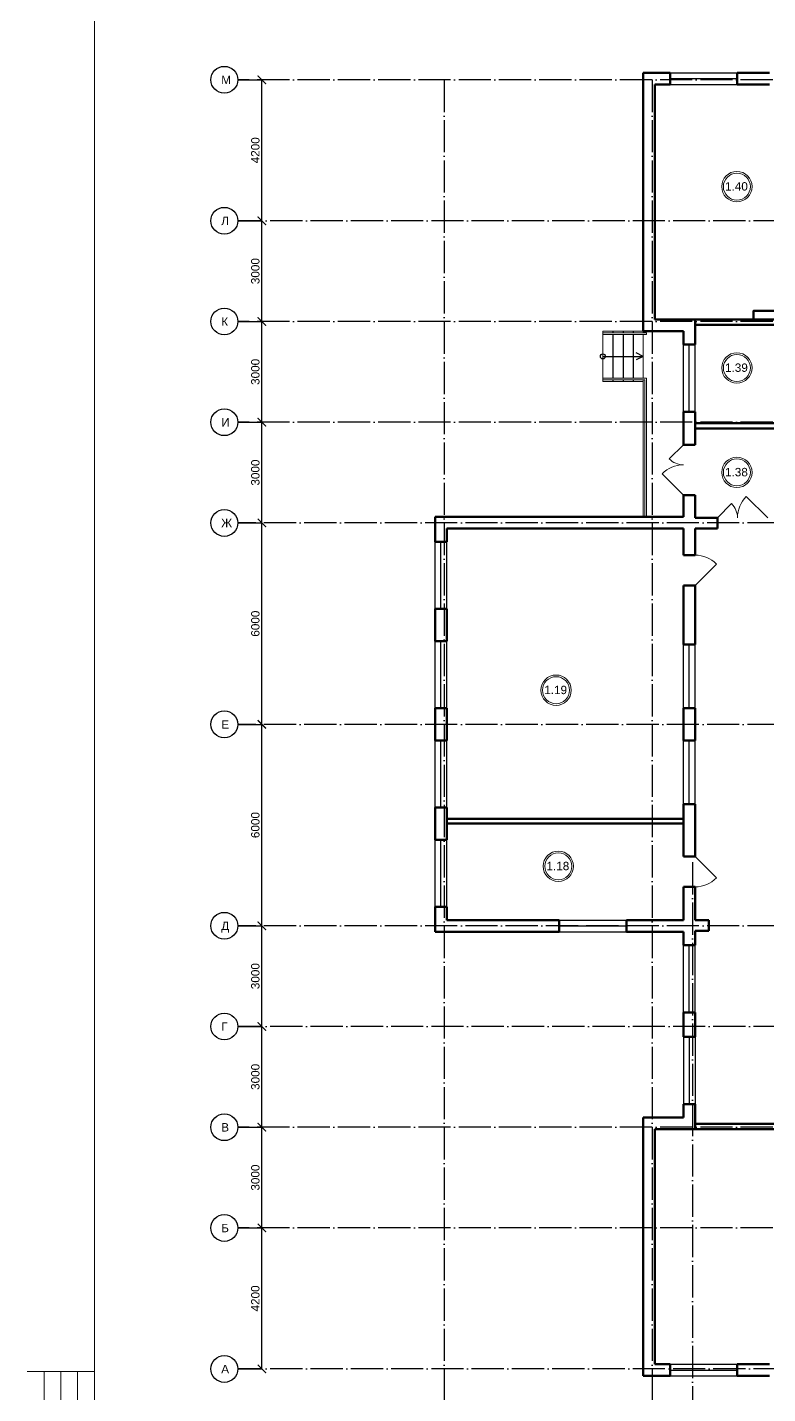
# Model space of a CAD drawing. Header units: millimetres. Extents: x 1982 to 10001982, y -1005230 to 4320529.
# Drawn here: x 2200547 to 2222605, y 1275593 to 1316293 of the extents above; entities that cross this region are included whole.
import ezdxf
from ezdxf.enums import TextEntityAlignment as Align

# ---------------------------------------------------------------- set-up
doc = ezdxf.new("R2010")
doc.units = ezdxf.units.MM
doc.linetypes.add('ACAD_ISO04W100', pattern=[30, 24, -3, 0, -3])
for name, color, linetype, lineweight in [('Level 50', 7, 'Continuous', 0), ('Level 63', 7, 'Continuous', 0), ('Двери', 250, 'Continuous', 5), ('Стены', 7, 'Continuous', 50)]:
    doc.layers.add(name, color=color, linetype=linetype, lineweight=lineweight)
for name, color, linetype in [('Окна', 127, 'Continuous'), ('Оси', 30, 'Continuous'), ('Осн надпись', 7, 'Continuous'), ('размеры оси', 163, 'Continuous')]:
    doc.layers.add(name, color=color, linetype=linetype)
doc.styles.get("Standard").update_dxf_attribs({"font": 'arial.ttf'})
doc.styles.add('Style-Arial', font='arial.ttf')
doc.dimstyles.new('100', dxfattribs={"dimtxt": 250, "dimasz": 250, "dimexe": 1.25, "dimexo": 0.625, "dimgap": 65, "dimtad": 1, "dimtxsty": 'Standard', "dimblk": 'ARCHTICK', "dimcen": 250, "dimadec": 0, "dimazin": 0, "dimtfac": 1, "dimtmove": 0, "dimatfit": 3, "dimldrblk": 'ARCHTICK', "dimfxl": 1, "dimarcsym": 0})

# ---------------------------------------------------------------- blocks, each defined once
blk = doc.blocks.new('_ArchTick')
at = {"color": 0, "linetype": 'ByBlock', "const_width": 0.15}
blk.add_lwpolyline([(-0.5, -0.5), (0.5, 0.5)], dxfattribs=at)
blk = doc.blocks.new('*D39')
at = {"layer": 'Defpoints', "color": 0, "lineweight": 0, "transparency": 16777216}
for p in [(2206816, 1280530), (2207534, 1280530), (2206816, 1276330)]:
    blk.add_point(p, dxfattribs=at)
at = {"layer": 'размеры оси', "color": 0, "lineweight": -2, "transparency": 16777216}
for p, q in [((2206816, 1280530), (2207535, 1280530)), ((2207534, 1276330), (2207534, 1280530)), ((2206816, 1276330), (2207535, 1276330))]:
    blk.add_line(p, q, dxfattribs=at)
at = {"layer": 'размеры оси', "color": 0, "lineweight": -2, "transparency": 16777216, "xscale": 250, "yscale": 250, "zscale": 250}
for p, rotation in [((2207534, 1280530), 90), ((2207534, 1276330), 270)]:
    blk.add_blockref('_ArchTick', p, dxfattribs=dict(at, rotation=rotation))
at = {"layer": 'размеры оси', "color": 0, "transparency": 16777216, "insert": (2207341, 1278430), "char_height": 250, "attachment_point": 5, "rotation": 90}
blk.add_mtext('4200', dxfattribs=at)
blk = doc.blocks.new('*D40')
at = {"layer": 'Defpoints', "color": 0, "lineweight": 0, "transparency": 16777216}
for p in [(2206816, 1283530), (2207534, 1283530), (2206816, 1280530)]:
    blk.add_point(p, dxfattribs=at)
at = {"layer": 'размеры оси', "color": 0, "lineweight": -2, "transparency": 16777216}
for p, q in [((2206816, 1283530), (2207535, 1283530)), ((2207534, 1280530), (2207534, 1283530)), ((2206816, 1280530), (2207535, 1280530))]:
    blk.add_line(p, q, dxfattribs=at)
at = {"layer": 'размеры оси', "color": 0, "lineweight": -2, "transparency": 16777216, "xscale": 250, "yscale": 250, "zscale": 250}
for p, rotation in [((2207534, 1283530), 90), ((2207534, 1280530), 270)]:
    blk.add_blockref('_ArchTick', p, dxfattribs=dict(at, rotation=rotation))
at = {"layer": 'размеры оси', "color": 0, "transparency": 16777216, "insert": (2207341, 1282030), "char_height": 250, "attachment_point": 5, "rotation": 90}
blk.add_mtext('3000', dxfattribs=at)
blk = doc.blocks.new('*D41')
at = {"layer": 'Defpoints', "color": 0, "lineweight": 0, "transparency": 16777216}
for p in [(2206816, 1286530), (2207534, 1286530), (2206816, 1283530)]:
    blk.add_point(p, dxfattribs=at)
at = {"layer": 'размеры оси', "color": 0, "lineweight": -2, "transparency": 16777216}
for p, q in [((2206816, 1286530), (2207535, 1286530)), ((2207534, 1283530), (2207534, 1286530)), ((2206816, 1283530), (2207535, 1283530))]:
    blk.add_line(p, q, dxfattribs=at)
at = {"layer": 'размеры оси', "color": 0, "lineweight": -2, "transparency": 16777216, "xscale": 250, "yscale": 250, "zscale": 250}
for p, rotation in [((2207534, 1286530), 90), ((2207534, 1283530), 270)]:
    blk.add_blockref('_ArchTick', p, dxfattribs=dict(at, rotation=rotation))
at = {"layer": 'размеры оси', "color": 0, "transparency": 16777216, "insert": (2207341, 1285030), "char_height": 250, "attachment_point": 5, "rotation": 90}
blk.add_mtext('3000', dxfattribs=at)
blk = doc.blocks.new('*D42')
at = {"layer": 'Defpoints', "color": 0, "lineweight": 0, "transparency": 16777216}
for p in [(2206816, 1289530), (2207534, 1289530), (2206816, 1286530)]:
    blk.add_point(p, dxfattribs=at)
at = {"layer": 'размеры оси', "color": 0, "lineweight": -2, "transparency": 16777216}
for p, q in [((2206816, 1289530), (2207535, 1289530)), ((2207534, 1286530), (2207534, 1289530)), ((2206816, 1286530), (2207535, 1286530))]:
    blk.add_line(p, q, dxfattribs=at)
at = {"layer": 'размеры оси', "color": 0, "lineweight": -2, "transparency": 16777216, "xscale": 250, "yscale": 250, "zscale": 250}
for p, rotation in [((2207534, 1289530), 90), ((2207534, 1286530), 270)]:
    blk.add_blockref('_ArchTick', p, dxfattribs=dict(at, rotation=rotation))
at = {"layer": 'размеры оси', "color": 0, "transparency": 16777216, "insert": (2207341, 1288030), "char_height": 250, "attachment_point": 5, "rotation": 90}
blk.add_mtext('3000', dxfattribs=at)
blk = doc.blocks.new('*D43')
at = {"layer": 'Defpoints', "color": 0, "lineweight": 0, "transparency": 16777216}
for p in [(2206816, 1295530), (2207534, 1295530), (2206816, 1289530)]:
    blk.add_point(p, dxfattribs=at)
at = {"layer": 'размеры оси', "color": 0, "lineweight": -2, "transparency": 16777216}
for p, q in [((2206816, 1295530), (2207535, 1295530)), ((2207534, 1289530), (2207534, 1295530)), ((2206816, 1289530), (2207535, 1289530))]:
    blk.add_line(p, q, dxfattribs=at)
at = {"layer": 'размеры оси', "color": 0, "lineweight": -2, "transparency": 16777216, "xscale": 250, "yscale": 250, "zscale": 250}
for p, rotation in [((2207534, 1295530), 90), ((2207534, 1289530), 270)]:
    blk.add_blockref('_ArchTick', p, dxfattribs=dict(at, rotation=rotation))
at = {"layer": 'размеры оси', "color": 0, "transparency": 16777216, "insert": (2207341, 1292530), "char_height": 250, "attachment_point": 5, "rotation": 90}
blk.add_mtext('6000', dxfattribs=at)
blk = doc.blocks.new('*D44')
at = {"layer": 'Defpoints', "color": 0, "lineweight": 0, "transparency": 16777216}
for p in [(2206816, 1301530), (2207534, 1301530), (2206816, 1295530)]:
    blk.add_point(p, dxfattribs=at)
at = {"layer": 'размеры оси', "color": 0, "lineweight": -2, "transparency": 16777216}
for p, q in [((2206816, 1301530), (2207535, 1301530)), ((2207534, 1295530), (2207534, 1301530)), ((2206816, 1295530), (2207535, 1295530))]:
    blk.add_line(p, q, dxfattribs=at)
at = {"layer": 'размеры оси', "color": 0, "lineweight": -2, "transparency": 16777216, "xscale": 250, "yscale": 250, "zscale": 250}
for p, rotation in [((2207534, 1301530), 90), ((2207534, 1295530), 270)]:
    blk.add_blockref('_ArchTick', p, dxfattribs=dict(at, rotation=rotation))
at = {"layer": 'размеры оси', "color": 0, "transparency": 16777216, "insert": (2207341, 1298530), "char_height": 250, "attachment_point": 5, "rotation": 90}
blk.add_mtext('6000', dxfattribs=at)
blk = doc.blocks.new('*D45')
at = {"layer": 'Defpoints', "color": 0, "lineweight": 0, "transparency": 16777216}
for p in [(2206816, 1304530), (2207534, 1304530), (2206816, 1301530)]:
    blk.add_point(p, dxfattribs=at)
at = {"layer": 'размеры оси', "color": 0, "lineweight": -2, "transparency": 16777216}
for p, q in [((2206816, 1304530), (2207535, 1304530)), ((2207534, 1301530), (2207534, 1304530)), ((2206816, 1301530), (2207535, 1301530))]:
    blk.add_line(p, q, dxfattribs=at)
at = {"layer": 'размеры оси', "color": 0, "lineweight": -2, "transparency": 16777216, "xscale": 250, "yscale": 250, "zscale": 250}
for p, rotation in [((2207534, 1304530), 90), ((2207534, 1301530), 270)]:
    blk.add_blockref('_ArchTick', p, dxfattribs=dict(at, rotation=rotation))
at = {"layer": 'размеры оси', "color": 0, "transparency": 16777216, "insert": (2207341, 1303030), "char_height": 250, "attachment_point": 5, "rotation": 90}
blk.add_mtext('3000', dxfattribs=at)
blk = doc.blocks.new('*D46')
at = {"layer": 'Defpoints', "color": 0, "lineweight": 0, "transparency": 16777216}
for p in [(2206816, 1307530), (2207534, 1307530), (2206816, 1304530)]:
    blk.add_point(p, dxfattribs=at)
at = {"layer": 'размеры оси', "color": 0, "lineweight": -2, "transparency": 16777216}
for p, q in [((2206816, 1307530), (2207535, 1307530)), ((2207534, 1304530), (2207534, 1307530)), ((2206816, 1304530), (2207535, 1304530))]:
    blk.add_line(p, q, dxfattribs=at)
at = {"layer": 'размеры оси', "color": 0, "lineweight": -2, "transparency": 16777216, "xscale": 250, "yscale": 250, "zscale": 250}
for p, rotation in [((2207534, 1307530), 90), ((2207534, 1304530), 270)]:
    blk.add_blockref('_ArchTick', p, dxfattribs=dict(at, rotation=rotation))
at = {"layer": 'размеры оси', "color": 0, "transparency": 16777216, "insert": (2207341, 1306030), "char_height": 250, "attachment_point": 5, "rotation": 90}
blk.add_mtext('3000', dxfattribs=at)
blk = doc.blocks.new('*D47')
at = {"layer": 'Defpoints', "color": 0, "lineweight": 0, "transparency": 16777216}
for p in [(2206816, 1310530), (2207534, 1310530), (2206816, 1307530)]:
    blk.add_point(p, dxfattribs=at)
at = {"layer": 'размеры оси', "color": 0, "lineweight": -2, "transparency": 16777216}
for p, q in [((2206816, 1310530), (2207535, 1310530)), ((2207534, 1307530), (2207534, 1310530)), ((2206816, 1307530), (2207535, 1307530))]:
    blk.add_line(p, q, dxfattribs=at)
at = {"layer": 'размеры оси', "color": 0, "lineweight": -2, "transparency": 16777216, "xscale": 250, "yscale": 250, "zscale": 250}
for p, rotation in [((2207534, 1310530), 90), ((2207534, 1307530), 270)]:
    blk.add_blockref('_ArchTick', p, dxfattribs=dict(at, rotation=rotation))
at = {"layer": 'размеры оси', "color": 0, "transparency": 16777216, "insert": (2207341, 1309030), "char_height": 250, "attachment_point": 5, "rotation": 90}
blk.add_mtext('3000', dxfattribs=at)
blk = doc.blocks.new('*D48')
at = {"layer": 'Defpoints', "color": 0, "lineweight": 0, "transparency": 16777216}
for p in [(2206816, 1314730), (2207534, 1314730), (2206816, 1310530)]:
    blk.add_point(p, dxfattribs=at)
at = {"layer": 'размеры оси', "color": 0, "lineweight": -2, "transparency": 16777216}
for p, q in [((2206816, 1314730), (2207535, 1314730)), ((2207534, 1310530), (2207534, 1314730)), ((2206816, 1310530), (2207535, 1310530))]:
    blk.add_line(p, q, dxfattribs=at)
at = {"layer": 'размеры оси', "color": 0, "lineweight": -2, "transparency": 16777216, "xscale": 250, "yscale": 250, "zscale": 250}
for p, rotation in [((2207534, 1314730), 90), ((2207534, 1310530), 270)]:
    blk.add_blockref('_ArchTick', p, dxfattribs=dict(at, rotation=rotation))
at = {"layer": 'размеры оси', "color": 0, "transparency": 16777216, "insert": (2207341, 1312630), "char_height": 250, "attachment_point": 5, "rotation": 90}
blk.add_mtext('4200', dxfattribs=at)
blk = doc.blocks.new('*U49')
at = {"layer": 'Level 50', "color": 7, "linetype": 'Continuous', "lineweight": 13}
blk.add_line((-61.075, 29.2), (-61.075, -29.2), dxfattribs=at)
at = {"layer": 'Level 63', "color": 7, "linetype": 'Continuous', "lineweight": 13}
for p, q in [((-63.075, -14.2), (-61.075, -14.2)), ((-62.575, -14.2), (-62.575, -20.7)), ((-62.075, -14.2), (-62.075, -20.7)), ((-61.575, -14.2), (-61.575, -20.7))]:
    blk.add_line(p, q, dxfattribs=at)

msp = doc.modelspace()

# ---------------------------------------------------------------- linework, layer by layer
for p, q in [((2217995.446, 1307240.265), (2217995.446, 1307190.265)), ((2217995.446, 1307140.265), (2217995.446, 1305840.265)), ((2218295.446, 1307240.265), (2218295.446, 1307190.265)), ((2218295.446, 1307140.265), (2218295.446, 1305840.265)), ((2218595.446, 1307240.265), (2218595.446, 1307190.265)), ((2218595.446, 1307140.265), (2218595.446, 1305840.265)), ((2217695.446, 1306490.265), (2218895.446, 1306490.265)), ((2218895.446, 1306490.265), (2218685.428, 1306596.344)), ((2218895.446, 1306490.265), (2218685.428, 1306384.186)), ((2217995.446, 1305790.265), (2217995.446, 1305740.265)), ((2218295.446, 1305790.265), (2218295.446, 1305740.265)), ((2218595.446, 1305790.265), (2218595.446, 1305740.265)), ((2218895.446, 1301710.265), (2217995.446, 1301710.265))]:
    msp.add_line(p, q)
at = {"color": 7, "linetype": 'Continuous', "lineweight": 13}
for centre, radius in [((2221687.755, 1311547.072), 452.013), ((2221687.755, 1311547.072), 402.013), ((2221687.755, 1306147.368), 452.013), ((2221687.755, 1306147.368), 402.013), ((2221687.755, 1303036.605), 452.013), ((2221687.755, 1303036.605), 402.013), ((2216301.129, 1296547.586), 452.013), ((2216301.129, 1296547.586), 402.013), ((2216367.301, 1291303.242), 452.013), ((2216367.301, 1291303.242), 402.013)]:
    msp.add_circle(centre, radius, dxfattribs=at)
msp.add_circle((2217695.446, 1306490.265), 73.64)
at = {"layer": 'Двери'}
for p, q in [((2220095.446, 1303860.265), (2219671.182, 1303436.001)), ((2220095.446, 1302360.265), (2219459.05, 1302996.661)), ((2221105.446, 1301680.265), (2221529.71, 1302104.529)), ((2222605.446, 1301680.265), (2221969.05, 1302316.661)), ((2220445.446, 1299670.265), (2221081.842, 1300306.661)), ((2220445.446, 1291590.265), (2221081.842, 1290953.869))]:
    msp.add_line(p, q, dxfattribs=at)
for centre, radius, start, end in [((2220095.446, 1302360.265), 900, 90, 135), ((2220095.446, 1303860.265), 600, 225, 270), ((2221105.446, 1301680.265), 600, 0, 45), ((2222605.446, 1301680.265), 900, 135, 180), ((2220445.446, 1299670.265), 900, 45, 90), ((2220445.446, 1291590.265), 900, 270, 315)]:
    msp.add_arc(centre, radius, start, end, dxfattribs=at)
at = {"layer": 'Окна'}
for p, q in [((2219695.446, 1314940.265), (2221695.446, 1314940.265)), ((2219695.446, 1314765.265), (2221695.446, 1314765.265)), ((2219695.446, 1314590.265), (2221695.446, 1314590.265)), ((2220095.446, 1304840.265), (2220095.446, 1306840.265)), ((2220270.446, 1304840.265), (2220270.446, 1306840.265)), ((2220445.446, 1304840.265), (2220445.446, 1306840.265)), ((2220095.446, 1304110.265), (2220095.446, 1303860.265)), ((2220445.446, 1304110.265), (2220445.446, 1303860.265)), ((2220095.446, 1302360.265), (2220095.446, 1302110.265)), ((2220445.446, 1302360.265), (2220445.446, 1302110.265)), ((2212695.446, 1298970.265), (2212695.446, 1300970.265)), ((2212870.446, 1298970.265), (2212870.446, 1300970.265)), ((2213045.446, 1298970.265), (2213045.446, 1300970.265)), ((2212695.446, 1296010.265), (2212695.446, 1298010.265)), ((2212870.446, 1296010.265), (2212870.446, 1298010.265)), ((2213045.446, 1296010.265), (2213045.446, 1298010.265)), ((2220095.446, 1296010.265), (2220095.446, 1297910.265)), ((2220270.446, 1296010.265), (2220270.446, 1297910.265)), ((2220445.446, 1296010.265), (2220445.446, 1297910.265)), ((2212695.446, 1293050.265), (2212695.446, 1295050.265)), ((2212870.446, 1293050.265), (2212870.446, 1295050.265)), ((2213045.446, 1293050.265), (2213045.446, 1295050.265)), ((2220095.446, 1293150.265), (2220095.446, 1295050.265)), ((2220270.446, 1293150.265), (2220270.446, 1295050.265)), ((2220445.446, 1293150.265), (2220445.446, 1295050.265)), ((2212695.446, 1290090.265), (2212695.446, 1292090.265)), ((2212870.446, 1290090.265), (2212870.446, 1292090.265)), ((2213045.446, 1290090.265), (2213045.446, 1292090.265)), ((2216395.446, 1289700.265), (2218395.446, 1289700.265)), ((2216395.446, 1289525.265), (2218395.446, 1289525.265)), ((2216395.446, 1289350.265), (2218395.446, 1289350.265)), ((2220095.446, 1286950.265), (2220095.446, 1288950.265)), ((2220270.446, 1286950.265), (2220270.446, 1288950.265)), ((2220445.446, 1286950.265), (2220445.446, 1288950.265)), ((2220095.446, 1286220.265), (2220095.446, 1284220.265)), ((2220270.446, 1286220.265), (2220270.446, 1284220.265)), ((2220445.446, 1286220.265), (2220445.446, 1284220.265)), ((2219695.446, 1276470.265), (2221695.446, 1276470.265)), ((2219695.446, 1276295.265), (2221695.446, 1276295.265)), ((2219695.446, 1276120.265), (2221695.446, 1276120.265))]:
    msp.add_line(p, q, dxfattribs=at)
at = {"layer": 'Оси', "linetype": 'ACAD_ISO04W100', "ltscale": 40}
for p, q in [((2291165.446, 1314730.265), (2206815.749, 1314730.265)), ((2212965.446, 1314730.265), (2212965.446, 1270708.888)), ((2219165.446, 1314730.265), (2219165.446, 1270708.888)), ((2291551.346, 1310530.265), (2206815.749, 1310530.265)), ((2291165.446, 1307530.265), (2206815.749, 1307530.265)), ((2291165.446, 1304530.265), (2206815.749, 1304530.265)), ((2297365.446, 1301530.265), (2206815.749, 1301530.265)), ((2297365.446, 1295530.265), (2206815.749, 1295530.265)), ((2220365.446, 1291420.529), (2220365.446, 1270708.888)), ((2297365.446, 1289530.265), (2206815.749, 1289530.265)), ((2291551.346, 1286530.265), (2206815.749, 1286530.265)), ((2291165.446, 1283530.265), (2206815.749, 1283530.265)), ((2291165.446, 1280530.265), (2206815.749, 1280530.265)), ((2291551.346, 1276330.265), (2206815.749, 1276330.265))]:
    msp.add_line(p, q, dxfattribs=at)
at = {"layer": 'Осн надпись', "ltscale": 40}
for centre in [(2206415.749, 1314730.265), (2206415.749, 1310530.265), (2206415.749, 1307530.265), (2206415.749, 1304530.265), (2206415.749, 1301530.265), (2206415.749, 1295530.265), (2206415.749, 1289530.265), (2206415.749, 1286530.265), (2206415.749, 1283530.265), (2206415.749, 1280530.265), (2206415.749, 1276330.265)]:
    msp.add_circle(centre, 400, dxfattribs=at)
at = {"layer": 'размеры оси', "color": 7, "lineweight": 13}
for p, q in [((2217695.446, 1307240.265), (2217695.446, 1305740.265)), ((2218895.446, 1307240.265), (2217695.446, 1307240.265)), ((2218995.446, 1307190.265), (2217695.446, 1307190.265)), ((2218995.446, 1307140.265), (2217695.446, 1307140.265)), ((2218895.446, 1307240.265), (2218895.446, 1307190.265)), ((2218895.446, 1307140.265), (2218895.446, 1305840.265)), ((2218995.446, 1307140.265), (2218995.446, 1307190.265)), ((2218995.446, 1305840.265), (2217695.446, 1305840.265)), ((2218945.446, 1305790.265), (2217695.446, 1305790.265)), ((2218895.446, 1305740.265), (2217695.446, 1305740.265)), ((2218895.446, 1305790.265), (2218895.446, 1301710.265)), ((2218945.446, 1305790.265), (2218945.446, 1301710.265)), ((2218995.446, 1305840.265), (2218995.446, 1301710.265))]:
    msp.add_line(p, q, dxfattribs=at)
at = {"layer": 'Стены'}
for p, q in [((2218895.446, 1314940.265), (2219695.446, 1314940.265)), ((2218895.446, 1314940.265), (2218895.446, 1307240.265)), ((2219245.446, 1314590.265), (2219245.446, 1307590.265)), ((2219245.446, 1314590.265), (2219695.446, 1314590.265)), ((2219695.446, 1314590.265), (2219695.446, 1314940.265)), ((2221695.446, 1314590.265), (2221695.446, 1314940.265)), ((2221695.446, 1314940.265), (2222655.446, 1314940.265)), ((2221695.446, 1314590.265), (2222655.446, 1314590.265)), ((2219245.446, 1307590.265), (2226295.446, 1307590.265)), ((2220445.446, 1306840.265), (2220445.446, 1307590.265)), ((2220445.446, 1307430.265), (2226295.446, 1307430.265)), ((2218895.446, 1307240.265), (2220095.446, 1307240.265)), ((2220095.446, 1306840.265), (2220095.446, 1307240.265)), ((2220095.446, 1306840.265), (2220445.446, 1306840.265)), ((2220095.446, 1304840.265), (2220445.446, 1304840.265)), ((2220095.446, 1303860.265), (2220095.446, 1304840.265)), ((2220445.446, 1304500.265), (2220445.446, 1304840.265)), ((2220445.446, 1304500.265), (2224515.446, 1304500.265)), ((2220445.446, 1303860.265), (2220445.446, 1304500.265)), ((2220445.446, 1304340.265), (2223405.446, 1304340.265)), ((2220095.446, 1303860.265), (2220445.446, 1303860.265)), ((2220095.446, 1302360.265), (2220445.446, 1302360.265)), ((2220095.446, 1301710.265), (2220095.446, 1302360.265)), ((2220445.446, 1301680.265), (2220445.446, 1302360.265)), ((2212695.446, 1301710.265), (2220095.446, 1301710.265)), ((2212695.446, 1300970.265), (2212695.446, 1301710.265)), ((2220445.446, 1301680.265), (2221105.446, 1301680.265)), ((2221105.446, 1301360.265), (2221105.446, 1301680.265)), ((2213045.446, 1301360.265), (2220095.446, 1301360.265)), ((2213045.446, 1300970.265), (2213045.446, 1301360.265)), ((2220095.446, 1300570.265), (2220095.446, 1301360.265)), ((2220445.446, 1301360.265), (2221105.446, 1301360.265)), ((2220445.446, 1300570.265), (2220445.446, 1301360.265)), ((2213045.446, 1300970.265), (2212695.446, 1300970.265)), ((2220095.446, 1300570.265), (2220445.446, 1300570.265)), ((2220095.446, 1297910.265), (2220095.446, 1299670.265)), ((2220095.446, 1299670.265), (2220445.446, 1299670.265)), ((2220445.446, 1297910.265), (2220445.446, 1299670.265)), ((2213045.446, 1298970.265), (2212695.446, 1298970.265)), ((2212695.446, 1298010.265), (2212695.446, 1298970.265)), ((2213045.446, 1298010.265), (2213045.446, 1298970.265)), ((2213045.446, 1298010.265), (2212695.446, 1298010.265)), ((2220095.446, 1297910.265), (2220445.446, 1297910.265)), ((2213045.446, 1296010.265), (2212695.446, 1296010.265)), ((2212695.446, 1295050.265), (2212695.446, 1296010.265)), ((2213045.446, 1295050.265), (2213045.446, 1296010.265)), ((2220095.446, 1296010.265), (2220445.446, 1296010.265)), ((2220095.446, 1295050.265), (2220095.446, 1296010.265)), ((2220445.446, 1295050.265), (2220445.446, 1296010.265)), ((2213045.446, 1295050.265), (2212695.446, 1295050.265)), ((2220095.446, 1295050.265), (2220445.446, 1295050.265)), ((2213045.446, 1293050.265), (2212695.446, 1293050.265)), ((2212695.446, 1292090.265), (2212695.446, 1293050.265)), ((2213045.446, 1292090.265), (2213045.446, 1293050.265)), ((2220095.446, 1291590.265), (2220095.446, 1293150.265)), ((2220095.446, 1293150.265), (2220445.446, 1293150.265)), ((2220445.446, 1291590.265), (2220445.446, 1293150.265)), ((2213045.446, 1292720.265), (2220095.446, 1292720.265)), ((2213045.446, 1292580.265), (2220095.446, 1292580.265)), ((2213045.446, 1292090.265), (2212695.446, 1292090.265)), ((2220095.446, 1291590.265), (2220445.446, 1291590.265)), ((2220095.446, 1289700.265), (2220095.446, 1290690.265)), ((2220095.446, 1290690.265), (2220445.446, 1290690.265)), ((2220445.446, 1289700.265), (2220445.446, 1290690.265)), ((2212695.446, 1289350.265), (2212695.446, 1290090.265)), ((2213045.446, 1290090.265), (2212695.446, 1290090.265)), ((2213045.446, 1289700.265), (2213045.446, 1290090.265)), ((2213045.446, 1289700.265), (2216395.446, 1289700.265)), ((2216395.446, 1289700.265), (2216395.446, 1289350.265)), ((2218395.446, 1289700.265), (2218395.446, 1289350.265)), ((2218395.446, 1289700.265), (2220095.446, 1289700.265)), ((2220445.446, 1289700.265), (2220855.446, 1289700.265)), ((2220445.446, 1289380.265), (2220855.446, 1289380.265)), ((2220445.446, 1288950.265), (2220445.446, 1289380.265)), ((2220855.446, 1289380.265), (2220855.446, 1289700.265)), ((2212695.446, 1289350.265), (2216395.446, 1289350.265)), ((2218395.446, 1289350.265), (2220095.446, 1289350.265)), ((2220095.446, 1288950.265), (2220095.446, 1289350.265)), ((2220095.446, 1288950.265), (2220445.446, 1288950.265)), ((2220095.446, 1286220.265), (2220095.446, 1286950.265)), ((2220095.446, 1286950.265), (2220445.446, 1286950.265)), ((2220445.446, 1286220.265), (2220445.446, 1286950.265)), ((2220095.446, 1286220.265), (2220445.446, 1286220.265)), ((2220095.446, 1284220.265), (2220445.446, 1284220.265)), ((2220095.446, 1283820.265), (2220095.446, 1284220.265)), ((2220445.446, 1283470.265), (2220445.446, 1284220.265)), ((2218895.446, 1276120.265), (2218895.446, 1283820.265)), ((2218895.446, 1283820.265), (2220095.446, 1283820.265)), ((2219245.446, 1276470.265), (2219245.446, 1283470.265)), ((2219245.446, 1283470.265), (2226145.446, 1283470.265)), ((2220445.446, 1283630.265), (2226145.446, 1283630.265)), ((2219245.446, 1276470.265), (2219695.446, 1276470.265)), ((2219695.446, 1276470.265), (2219695.446, 1276120.265)), ((2221695.446, 1276470.265), (2222655.446, 1276470.265)), ((2221695.446, 1276470.265), (2221695.446, 1276120.265)), ((2218895.446, 1276120.265), (2219695.446, 1276120.265)), ((2221695.446, 1276120.265), (2222655.446, 1276120.265))]:
    msp.add_line(p, q, dxfattribs=at)
msp.add_lwpolyline([(2222986.146, 1307850.265), (2222986.146, 1307590.265), (2222186.146, 1307590.265), (2222186.146, 1307850.265)], close=True, dxfattribs=at)

# ---------------------------------------------------------------- block references
at = {"layer": 'Level 50', "color": 7, "linetype": 'Continuous', "lineweight": 13, "xscale": 1000, "yscale": 1000, "zscale": 1000}
msp.add_blockref('*U49', (2263621.875, 1290456.185), dxfattribs=at)

# ---------------------------------------------------------------- texts
at = {"color": 7, "linetype": 'Continuous', "lineweight": 13, "style": 'Style-Arial'}
for s, p in [('1.40', (2221334.828, 1311679.822)), ('1.39', (2221334.828, 1306280.118)), ('1.38', (2221334.828, 1303169.355)), ('1.19', (2215948.202, 1296680.336)), ('1.18', (2216014.374, 1291435.991))]:
    msp.add_text(s, height=250, dxfattribs=at).set_placement(p, align=Align.TOP_LEFT)
at = {"layer": 'Осн надпись', "ltscale": 40, "char_height": 250, "attachment_point": 1}
for s, insert in [('М', (2206324.316, 1314852.146)), ('Л', (2206324.316, 1310652.146)), ('К', (2206324.316, 1307652.146)), ('И', (2206324.316, 1304652.146)), ('Ж', (2206324.316, 1301652.146)), ('Е', (2206324.316, 1295652.146)), ('Д', (2206324.316, 1289652.146)), ('Г', (2206324.316, 1286652.146)), ('В', (2206324.316, 1283652.146)), ('Б', (2206324.316, 1280652.146)), ('А', (2206324.316, 1276452.146))]:
    msp.add_mtext_dynamic_manual_height_columns(s, width=250, gutter_width=12.5, heights=[0], dxfattribs=dict(at, insert=insert))

# ---------------------------------------------------------------- dimensions: what is measured, and where the dimension line sits
at = {"layer": 'размеры оси'}
for base, p1, p2, override, picture, middle in [((2207533.851, 1314730.265), (2206815.749, 1310530.265), (2206815.749, 1314730.265), {"dimtmove": 1, "dimfxl": 0}, '*D48', (2207341.208, 1312630.265)), ((2207533.851, 1310530.265), (2206815.749, 1307530.265), (2206815.749, 1310530.265), {"dimtmove": 1, "dimfxl": 0}, '*D47', (2207341.123, 1309030.265)), ((2207533.851, 1307530.265), (2206815.749, 1304530.265), (2206815.749, 1307530.265), {"dimtmove": 1, "dimfxl": 0}, '*D46', (2207341.123, 1306030.265)), ((2207533.851, 1304530.265), (2206815.749, 1301530.265), (2206815.749, 1304530.265), {"dimtmove": 1, "dimfxl": 0}, '*D45', (2207341.123, 1303030.265)), ((2207533.851, 1301530.265), (2206815.749, 1295530.265), (2206815.749, 1301530.265), {"dimtmove": 1, "dimfxl": 0}, '*D44', (2207341.208, 1298530.265)), ((2207533.851, 1295530.265), (2206815.749, 1289530.265), (2206815.749, 1295530.265), {"dimtmove": 1, "dimfxl": 0}, '*D43', (2207341.208, 1292530.265)), ((2207533.851, 1289530.265), (2206815.749, 1286530.265), (2206815.749, 1289530.265), {"dimtmove": 1, "dimfxl": 0}, '*D42', (2207341.123, 1288030.265)), ((2207533.851, 1286530.265), (2206815.749, 1283530.265), (2206815.749, 1286530.265), {"dimtmove": 1, "dimfxl": 0}, '*D41', (2207341.123, 1285030.265)), ((2207533.851, 1283530.265), (2206815.749, 1280530.265), (2206815.749, 1283530.265), {"dimtmove": 1, "dimfxl": 0}, '*D40', (2207341.123, 1282030.265)), ((2207533.851, 1280530.265), (2206815.749, 1276330.265), (2206815.749, 1280530.265), {"dimfxl": 0}, '*D39', (2207341.208, 1278430.265))]:
    dim = msp.add_linear_dim(base=base, p1=p1, p2=p2, angle=90, dimstyle='100', override=override, dxfattribs=at)
    dim.commit()
    dim.dimension.update_dxf_attribs({"geometry": picture, "text_midpoint": middle})

doc.saveas('drawing.dxf')
